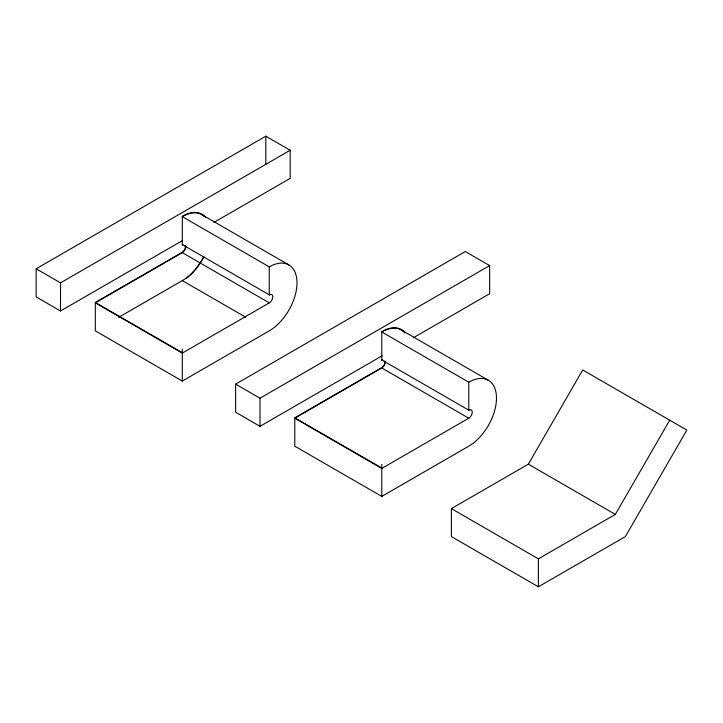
<?xml version="1.0" encoding="UTF-8"?>
<svg xmlns="http://www.w3.org/2000/svg" width="723" height="723" viewBox="0 0 723 723"><rect width="100%" height="100%" fill="white"/><g stroke="black" fill="none" stroke-linecap="round" stroke-linejoin="round"><path stroke-width="1.08" d="M528.341 464.184L582.729 369.968L686.85 430.086L625.359 536.583L538.373 586.805L451.378 536.583L451.378 508.612L528.341 464.184L615.327 514.405L669.724 420.199M182.666 240.452L60.506 310.98L36.15 296.918L36.15 268.784L265.811 136.195L290.176 150.257L290.176 178.382L213.945 222.395M36.15 268.784L60.506 282.856L290.176 150.257M204.275 216.466A39.169 22.612 -60 0 0 182.295 216.647L269.29 266.868A39.169 22.612 -60 0 1 296.99 282.865A39.169 22.612 -60 0 1 269.29 330.836L182.295 381.066L95.309 330.836L95.309 302.874L182.295 252.643A4.925 2.838 -60 0 0 185.748 246.109M118.762 317.289L182.295 280.614A39.169 22.612 -60 0 0 203.904 256.177M182.53 244.482A4.925 2.838 -60 0 0 182.295 244.609L269.29 294.83A4.925 2.838 -60 0 1 272.77 296.846A4.925 2.838 -60 0 1 269.29 302.874L182.295 353.095L95.309 302.874M382.151 355.788L259.991 426.317L235.635 412.255L235.635 384.13L465.296 251.532L489.652 265.594L489.652 293.719L413.42 337.731M235.635 384.13L259.991 398.192L489.652 265.594M402.603 330.854A39.169 22.612 -60 0 0 381.78 331.984L468.775 382.205A39.169 22.612 -60 0 1 496.475 398.201A39.169 22.612 -60 0 1 468.775 446.172L381.78 496.403L294.785 446.172L294.785 418.21L381.78 367.98A4.925 2.838 -60 0 0 385.196 361.211M382.232 359.72A4.925 2.838 -60 0 0 381.78 359.946L468.775 410.176A4.925 2.838 -60 0 1 472.255 412.182A4.925 2.838 -60 0 1 468.775 418.21L381.78 468.432L294.785 418.21M451.378 508.612L538.373 558.843L615.327 514.405M201.889 214.704L288.884 264.925M401.364 330.04L488.359 380.271M182.295 252.643L269.29 302.874M381.78 367.98L468.775 418.21M182.295 280.614L245.838 317.289M182.295 352.697L95.309 302.467L182.295 252.246A4.428 2.558 -60 0 0 185.106 245.404M381.78 468.034L294.785 417.804L381.78 367.582A4.428 2.558 -60 0 0 384.744 361.093M538.373 558.843L538.373 586.805M468.775 382.205L468.775 410.574M381.78 464.419L381.78 496.8M269.29 266.868L269.29 295.237M265.811 136.195L265.811 164.32M259.991 398.192L259.991 426.317M182.295 349.073L182.295 381.464M60.506 282.856L60.506 310.98M182.91 244.726A4.428 2.558 -60 0 0 182.295 245.007L182.295 216.24L187.772 213.701A39.666 22.901 -60 0 1 205.621 217.171M203.389 257.804A39.666 22.901 -60 0 1 195.246 269.878M194.153 271.134A39.666 22.901 -60 0 1 190.149 275.192M188.965 276.24A39.666 22.901 -60 0 1 185.965 278.626M382.783 359.964A4.428 2.558 -60 0 0 381.78 360.352L381.78 331.577L387.248 329.046A39.666 22.901 -60 0 1 405.097 332.508M403.759 331.812A39.169 22.612 -60 0 1 404.808 332.896"/></g></svg>
